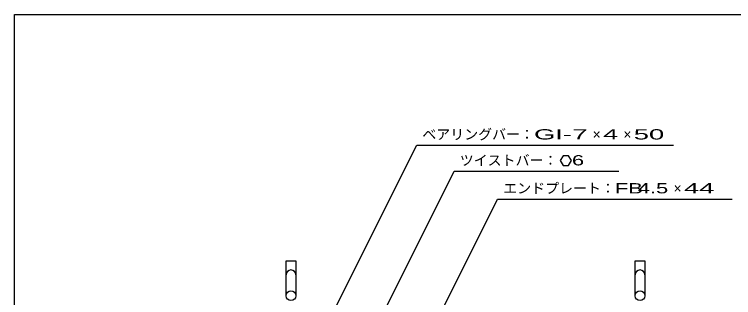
# Model space of a CAD drawing. Units: millimetres, scale not verified. Extents: x -1456 to 1385, y -1026 to 843.
# Drawn here: x -1383 to -353, y 437 to 843 of the extents above; entities that cross this region are included whole.
import ezdxf
from ezdxf.enums import TextEntityAlignment as Align

# ---------------------------------------------------------------- set-up
doc = ezdxf.new("R2010")
doc.units = ezdxf.units.MM
doc.header["$LTSCALE"] = 8
for name, color, linetype, lineweight in [('0_2', 150, 'Continuous', 25), ('19', 6, 'Continuous', 25), ('22', 4, 'Continuous', 25)]:
    doc.layers.add(name, color=color, linetype=linetype, lineweight=lineweight)
doc.styles.add('ベクトル', font='')
doc.styles.get('ベクトル').set_extended_font_data('ベクトル')

msp = doc.modelspace()

# ---------------------------------------------------------------- linework, layer by layer
at = {"layer": '0_2'}
for p, q in [((-1383.2, -917.2), (-1383.2, 842.8)), ((-1383.2, 842.8), (1384.8, 842.8))]:
    msp.add_line(p, q, dxfattribs=at)
at = {"layer": '19'}
for p, q in [((-994, 439.5), (-994, 489.5)), ((-994, 489.5), (-980, 489.5)), ((-980, 489.5), (-980, 439.5)), ((-494, 439.5), (-494, 489.5)), ((-494, 489.5), (-480, 489.5)), ((-480, 489.5), (-480, 439.5))]:
    msp.add_line(p, q, dxfattribs=at)
for centre in [(-987, 439.5), (-487, 439.5)]:
    msp.add_circle(centre, 7, dxfattribs=at)
for centre in [(-987, 469.5), (-487, 469.5)]:
    msp.add_arc(centre, 7, 0, 180, dxfattribs=at)
at = {"layer": '22'}
for p, q in [((-959.4, 350.25), (-806.9, 655.25)), ((-806.9, 655.25), (-438.9, 655.25)), ((-597.274, 640.212), (-601.274, 633.284)), ((-589.274, 640.212), (-597.274, 640.212)), ((-585.275, 633.2), (-589.274, 640.212)), ((-601.274, 633.284), (-597.274, 626.356)), ((-589.274, 626.356), (-585.274, 633.284)), ((-597.274, 626.356), (-589.274, 626.356)), ((-874.65, 375.25), (-753.275, 618)), ((-753.275, 618), (-517.275, 618)), ((-768.75, 422.5), (-691, 578)), ((-691, 578), (-355, 578))]:
    msp.add_line(p, q, dxfattribs=at)

# ---------------------------------------------------------------- texts
at = {"layer": '22', "color": 2, "style": 'ベクトル'}
for s, p in [('ベアリングバー：', (-798.9, 670.85)), ('×', (-554.9, 670.85)), ('×', (-510.9, 670.85)), ('ツイストバー：', (-745.275, 633.6)), ('エンドプレート：', (-683, 593.6)), ('×', (-439, 593.6))]:
    msp.add_text(s, height=14.66, dxfattribs=at).set_placement(p, align=Align.MIDDLE_LEFT)
for s, width, p in [('GI-', 2, (-638.9, 670.85)), (' 7 ', 2, (-594.9, 670.85)), (' 4 ', 2, (-550.9, 670.85)), (' 50 ', 2, (-506.9, 670.85)), (' 6', 1.6, (-593.274, 633.684)), ('FB', 1.6, (-523, 593.6)), (' 4.5 ', 1.6, (-499, 593.6)), (' 44 ', 2, (-435, 593.6))]:
    msp.add_text(s, height=14.66, dxfattribs=dict(at, width=width)).set_placement(p, align=Align.MIDDLE_LEFT)

doc.saveas('drawing.dxf')
